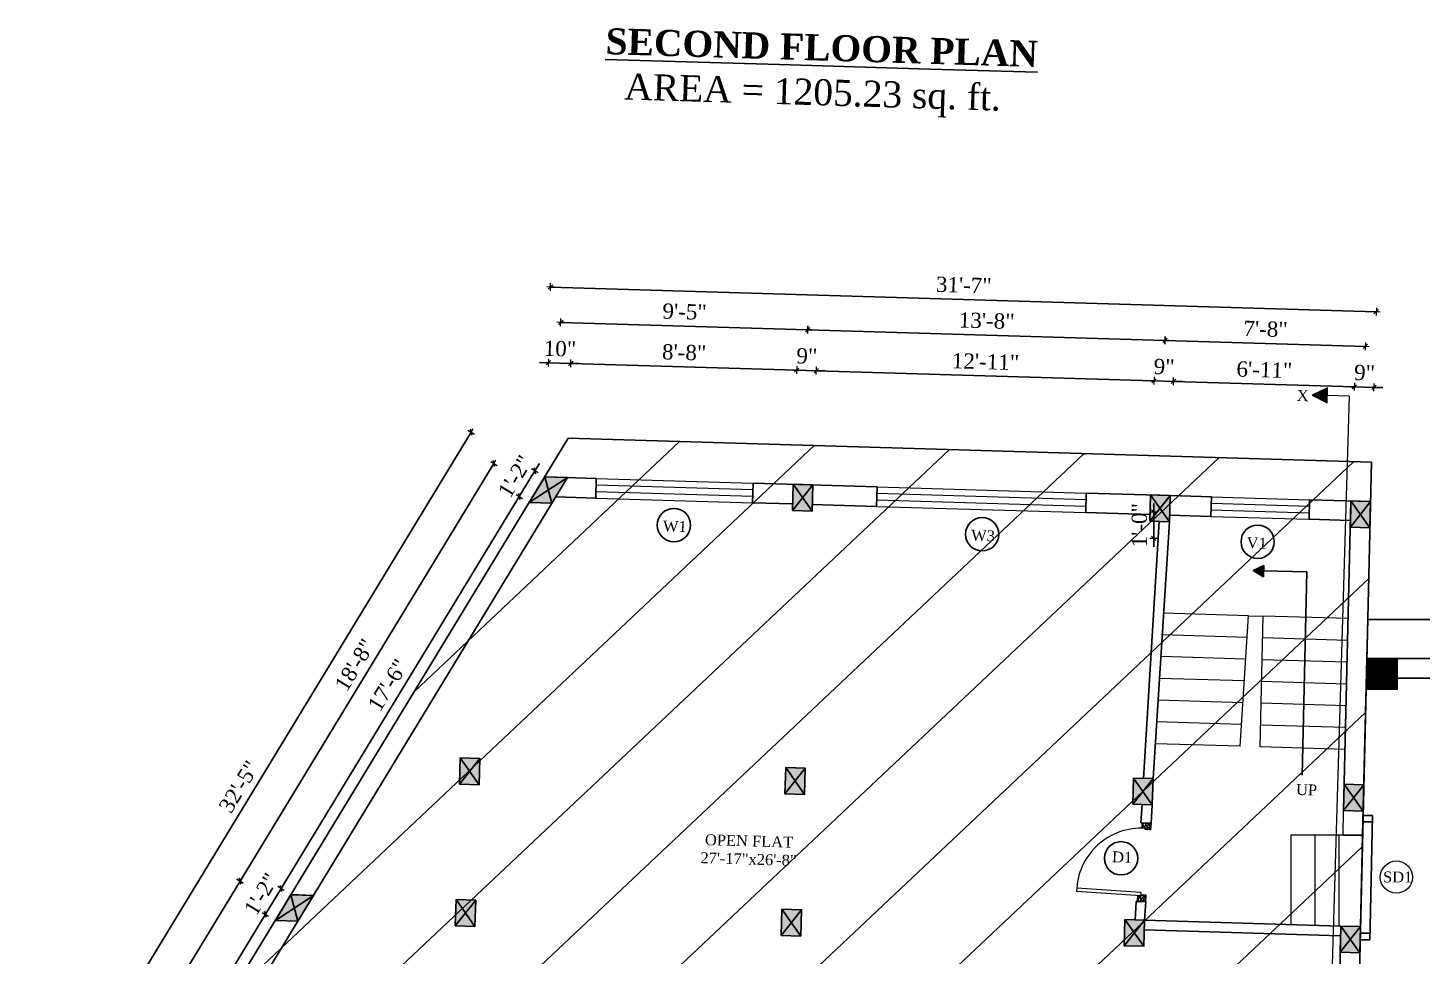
# Model space of a CAD drawing. Header units: inches. Extents: x 4069 to 291496, y -47643 to 12535.
# Drawn here: x 131821 to 132461, y -22570 to -22144 of the extents above; entities that cross this region are included whole.
import ezdxf

# ---------------------------------------------------------------- set-up
doc = ezdxf.new("R2010")
doc.units = ezdxf.units.IN
doc.header["$LTSCALE"] = 5
doc.header["$MEASUREMENT"] = 0
for name, color, linetype, lineweight in [('A-WALL', 7, 'Continuous', 9), ('Dimension', 7, 'Continuous', 18), ('DOOR', 62, 'Continuous', 0), ('Dw', 2, 'Continuous', 18), ('tefriş', 30, 'Continuous', 9)]:
    doc.layers.add(name, color=color, linetype=linetype, lineweight=lineweight)
doc.layers.add('dim line', color=7, linetype='Continuous', lineweight=15, true_color=0xfab2b2)
doc.layers.add('TEXT', color=6, linetype='Continuous')
doc.layers.add('WALL', color=7, linetype='Continuous')
doc.styles.add('ordinary', font='times.ttf')
doc.dimstyles.new('Copy of 96', dxfattribs={"dimtxt": 7, "dimasz": 4, "dimexe": 0.5, "dimexo": 0.5, "dimgap": 3, "dimtad": 1, "dimdec": 1, "dimzin": 11, "dimdsep": 46, "dimlunit": 4, "dimtxsty": 'ordinary', "dimblk": 'OBLIQUE', "dimcen": 0.09, "dimse1": 1, "dimse2": 1, "dimclrt": 6, "dimazin": 0, "dimtfac": 1, "dimtdec": 1, "dimtix": 1, "dimtmove": 2, "dimatfit": 3, "dimldrblk": 'leader', "dimfxl": 0.5, "dimfxlon": 1, "dimtolj": 1, "dimtzin": 0, "dimarcsym": 0})

# ---------------------------------------------------------------- blocks, each defined once
blk = doc.blocks.new('C1a')
at = {"color": 1, "ltscale": 5}
for p, q in [((18657.75, 4625.76), (18648.75, 4625.76)), ((18648.75, 4625.76), (18648.82, 4613.76)), ((18657.82, 4613.76), (18657.75, 4625.76)), ((18648.82, 4613.76), (18657.82, 4613.76))]:
    blk.add_line(p, q, dxfattribs=at)
blk = doc.blocks.new('c2a')
at = {"color": 1, "ltscale": 5}
for p, q in [((18091.63, 4625.76), (18084.82, 4613.76)), ((18101.98, 4625.76), (18091.63, 4625.76)), ((18095.17, 4613.76), (18101.98, 4625.76)), ((18084.82, 4613.76), (18095.17, 4613.76))]:
    blk.add_line(p, q, dxfattribs=at)
blk = doc.blocks.new('A$C27B36B59')
at = {"layer": 'DOOR'}
for p, q in [((0, 4), (0, 0)), ((2.5, 4), (0, 4)), ((0, 0), (3, 0)), ((2.5, 2.5), (2.5, 4)), ((3, 2.5), (2.5, 2.5)), ((3, 0), (3, 2.5))]:
    blk.add_line(p, q, dxfattribs=at)
for centre, radius, start, end in [((-1.4, -0.54), 4.75, 22.14107, 72.83803), ((1.34, 2.09), 1.64, 45.13802, 144.89476), ((2.21, 0.3), 2.49, 83.31492, 152.65798), ((0.13, 0.37), 2.05, 349.48753, 93.68048), ((1.96, -0.47), 2.01, 58.74475, 166.49498), ((-0.06, 0.32), 1.13, 343.54197, 86.94698), ((2.08, -0.4), 1.17, 38.28162, 160.15192)]:
    blk.add_arc(centre, radius, start, end, dxfattribs=at)
blk = doc.blocks.new('D2')
at = {"layer": 'DOOR'}
for p, q in [((74473.95, 24047.59), (74473.95, 24018.09)), ((74473.95, 24047.59), (74475.45, 24047.59)), ((74475.45, 24047.59), (74475.45, 24018.13))]:
    blk.add_line(p, q, dxfattribs=at)
blk.add_arc((74473.95, 24047.59), 29.5, 180, 272.9146, dxfattribs=at)
at = {"layer": 'DOOR', "xscale": -1, "rotation": 180}
blk.add_blockref('A$C27B36B59', (74441.95, 24050.09), dxfattribs=at)
at = {"layer": 'DOOR', "rotation": 180}
blk.add_blockref('A$C27B36B59', (74477.95, 24050.09), dxfattribs=at)
blk = doc.blocks.new('x-x')
at = {"ltscale": 5}
for points in [[(11364.03, -701.52), (11364.03, -694.51), (11357.15, -698.09)], [(11364.03, -1135.52), (11364.03, -1128.51), (11357.15, -1132.09)]]:
    blk.add_hatch(color=256, dxfattribs=at).paths.add_polyline_path(points)
for p, q in [((11364.03, -694.51), (11357.15, -698.09)), ((11364.03, -701.52), (11364.03, -694.51)), ((11357.15, -698.09), (11364.03, -701.52)), ((11374.13, -698.09), (11364.03, -698.09)), ((11374.13, -698.09), (11374.13, -1132.09)), ((11364.03, -1128.51), (11357.15, -1132.09)), ((11357.15, -1132.09), (11364.03, -1135.52)), ((11364.03, -1135.52), (11364.03, -1128.51)), ((11374.13, -1132.09), (11364.03, -1132.09))]:
    blk.add_line(p, q, dxfattribs=at)
at = {"layer": 'A-WALL', "color": 1, "ltscale": 5}
blk.add_line((11374.13, -1120.09), (11374.13, -1132.09), dxfattribs=at)
at = {"layer": 'TEXT', "style": 'ordinary'}
for p in [(11350.08, -700.97), (11350.08, -1134.1)]:
    blk.add_text('X', height=5, dxfattribs=at).set_placement(p)
blk = doc.blocks.new('oblique')
at = {"color": 0, "lineweight": -2}
blk.add_line((0.25, 0.25), (-0.25, -0.25), dxfattribs=at)
at = {"layer": 'dim line', "lineweight": 9}
for p, q in [((-0.4375, 0), (0.4375, 0)), ((0, 0.4375), (0, -0.4375))]:
    blk.add_line(p, q, dxfattribs=at)
blk = doc.blocks.new('*D3389')
at = {"layer": 'A-WALL', "color": 0, "lineweight": -2, "ltscale": 50, "transparency": 16777216}
blk.add_line((131859.12, -22667.81), (131930.21, -22550.88), dxfattribs=at)
at = {"layer": 'Defpoints', "color": 0, "ltscale": 50, "transparency": 16777216}
for p in [(131930.21, -22550.88), (131934.78, -22553.66), (131863.68, -22670.59)]:
    blk.add_point(p, dxfattribs=at)
at = {"layer": 'A-WALL', "color": 0, "lineweight": -2, "ltscale": 50, "transparency": 16777216, "xscale": 4, "yscale": 4, "zscale": 4}
for p, rotation in [((131930.21, -22550.88), 58.70147092273557), ((131859.12, -22667.81), 238.7014709227356)]:
    blk.add_blockref('oblique', p, dxfattribs=dict(at, rotation=rotation))
at = {"layer": 'A-WALL', "color": 6, "ltscale": 50, "transparency": 16777216, "insert": (131889.06, -22605.94), "char_height": 7, "attachment_point": 5, "rotation": 58.70147, "style": 'ordinary'}
blk.add_mtext('\\A1;11\'-5"', dxfattribs=at)
blk = doc.blocks.new('_OBLIQUE')
at = {"color": 0, "linetype": 'ByBlock'}
blk.add_line((-0.5, -0.5), (0.5, 0.5), dxfattribs=at)
blk = doc.blocks.new('leader')
at = {"layer": 'Dimension'}
for p, q in [((0, -4.33), (0, 4.33)), ((-4.42, 0), (4.42, 0))]:
    blk.add_line(p, q, dxfattribs=at)
blk = doc.blocks.new('*D3390')
at = {"layer": 'A-WALL', "color": 0, "lineweight": -2, "ltscale": 50, "transparency": 16777216}
for p, q in [((131937.38, -22539.09), (131939.46, -22535.67)), ((131930.21, -22550.88), (131937.38, -22539.09)), ((131930.21, -22550.88), (131928.13, -22554.3))]:
    blk.add_line(p, q, dxfattribs=at)
at = {"layer": 'Defpoints', "color": 0, "ltscale": 50, "transparency": 16777216}
for p in [(131937.38, -22539.09), (131941.94, -22541.86), (131934.78, -22553.66)]:
    blk.add_point(p, dxfattribs=at)
at = {"layer": 'A-WALL', "color": 0, "lineweight": -2, "ltscale": 50, "transparency": 16777216, "xscale": 4, "yscale": 4, "zscale": 4}
for p, rotation in [((131937.38, -22539.09), 238.7014709227356), ((131930.21, -22550.88), 58.7014709227356)]:
    blk.add_blockref('oblique', p, dxfattribs=dict(at, rotation=rotation))
at = {"layer": 'A-WALL', "color": 6, "ltscale": 50, "transparency": 16777216, "insert": (131928.24, -22541.61), "char_height": 7, "attachment_point": 5, "rotation": 58.70147, "style": 'ordinary'}
blk.add_mtext('\\A1;1\'-2"', dxfattribs=at)
blk = doc.blocks.new('*D3391')
at = {"layer": 'A-WALL', "color": 0, "lineweight": -2, "ltscale": 50, "transparency": 16777216}
blk.add_line((131937.38, -22539.09), (132046.7, -22359.27), dxfattribs=at)
at = {"layer": 'Defpoints', "color": 0, "ltscale": 50, "transparency": 16777216}
for p in [(132046.7, -22359.27), (132051.27, -22362.05), (131941.94, -22541.86)]:
    blk.add_point(p, dxfattribs=at)
at = {"layer": 'A-WALL', "color": 0, "lineweight": -2, "ltscale": 50, "transparency": 16777216, "xscale": 4, "yscale": 4, "zscale": 4}
for p, rotation in [((132046.7, -22359.27), 58.70147092273557), ((131937.38, -22539.09), 238.7014709227356)]:
    blk.add_blockref('oblique', p, dxfattribs=dict(at, rotation=rotation))
at = {"layer": 'A-WALL', "color": 6, "ltscale": 50, "transparency": 16777216, "insert": (131986.43, -22445.77), "char_height": 7, "attachment_point": 5, "rotation": 58.70147, "style": 'ordinary'}
blk.add_mtext('\\A1;17\'-6"', dxfattribs=at)
blk = doc.blocks.new('*D3392')
at = {"layer": 'A-WALL', "color": 0, "lineweight": -2, "ltscale": 50, "transparency": 16777216}
for p, q in [((132046.7, -22359.27), (132053.87, -22347.48)), ((132053.87, -22347.48), (132055.95, -22344.06)), ((132046.7, -22359.27), (132044.63, -22362.69))]:
    blk.add_line(p, q, dxfattribs=at)
at = {"layer": 'Defpoints', "color": 0, "ltscale": 50, "transparency": 16777216}
for p in [(132053.87, -22347.48), (132058.44, -22350.26), (132051.27, -22362.05)]:
    blk.add_point(p, dxfattribs=at)
at = {"layer": 'A-WALL', "color": 0, "lineweight": -2, "ltscale": 50, "transparency": 16777216, "xscale": 4, "yscale": 4, "zscale": 4}
for p, rotation in [((132053.87, -22347.48), 238.7014709227356), ((132046.7, -22359.27), 58.7014709227356)]:
    blk.add_blockref('oblique', p, dxfattribs=dict(at, rotation=rotation))
at = {"layer": 'A-WALL', "color": 6, "ltscale": 50, "transparency": 16777216, "insert": (132044.73, -22350), "char_height": 7, "attachment_point": 5, "rotation": 58.70147, "style": 'ordinary'}
blk.add_mtext('\\A1;1\'-2"', dxfattribs=at)
blk = doc.blocks.new('*D3393')
at = {"layer": 'A-WALL', "color": 0, "lineweight": -2, "ltscale": 50, "transparency": 16777216}
blk.add_line((132035.07, -22344.12), (131918.58, -22535.73), dxfattribs=at)
at = {"layer": 'Defpoints', "color": 0, "ltscale": 50, "transparency": 16777216}
for p in [(132054.85, -22356.15), (131918.58, -22535.73), (131938.36, -22547.76)]:
    blk.add_point(p, dxfattribs=at)
at = {"layer": 'A-WALL', "color": 0, "lineweight": -2, "ltscale": 50, "transparency": 16777216, "xscale": 4, "yscale": 4, "zscale": 4}
for p, rotation in [((132035.07, -22344.12), 58.70147092240386), ((131918.58, -22535.73), 238.7014709224039)]:
    blk.add_blockref('oblique', p, dxfattribs=dict(at, rotation=rotation))
at = {"layer": 'A-WALL', "color": 6, "ltscale": 50, "transparency": 16777216, "insert": (131971.22, -22436.52), "char_height": 7, "attachment_point": 5, "rotation": 58.70147, "style": 'ordinary'}
blk.add_mtext('\\A1;18\'-8"', dxfattribs=at)
blk = doc.blocks.new('*D3394')
at = {"layer": 'A-WALL', "color": 0, "lineweight": -2, "ltscale": 50, "transparency": 16777216}
blk.add_line((131918.58, -22535.73), (131840.32, -22664.46), dxfattribs=at)
at = {"layer": 'Defpoints', "color": 0, "ltscale": 50, "transparency": 16777216}
for p in [(131938.36, -22547.76), (131840.32, -22664.46), (131860.1, -22676.48)]:
    blk.add_point(p, dxfattribs=at)
at = {"layer": 'A-WALL', "color": 0, "lineweight": -2, "ltscale": 50, "transparency": 16777216, "xscale": 4, "yscale": 4, "zscale": 4}
for p, rotation in [((131918.58, -22535.73), 58.7014709227356), ((131840.32, -22664.46), 238.7014709227356)]:
    blk.add_blockref('oblique', p, dxfattribs=dict(at, rotation=rotation))
at = {"layer": 'A-WALL', "color": 6, "ltscale": 50, "transparency": 16777216, "insert": (131873.83, -22596.68), "char_height": 7, "attachment_point": 5, "rotation": 58.70147, "style": 'ordinary'}
blk.add_mtext('\\A1;12\'-7"', dxfattribs=at)
blk = doc.blocks.new('*D3395')
at = {"layer": 'A-WALL', "color": 0, "lineweight": -2, "ltscale": 50, "transparency": 16777216}
blk.add_line((131822.74, -22661.84), (132024.66, -22329.72), dxfattribs=at)
at = {"layer": 'Defpoints', "color": 0, "ltscale": 50, "transparency": 16777216}
for p in [(132024.66, -22329.72), (132058.44, -22350.26), (131856.52, -22682.38)]:
    blk.add_point(p, dxfattribs=at)
at = {"layer": 'A-WALL', "color": 0, "lineweight": -2, "ltscale": 50, "transparency": 16777216, "xscale": 4, "yscale": 4, "zscale": 4}
for p, rotation in [((132024.66, -22329.72), 58.70147092240716), ((131822.74, -22661.84), 238.7014709224071)]:
    blk.add_blockref('oblique', p, dxfattribs=dict(at, rotation=rotation))
at = {"layer": 'A-WALL', "color": 6, "ltscale": 50, "transparency": 16777216, "insert": (131918.1, -22492.37), "char_height": 7, "attachment_point": 5, "rotation": 58.70147, "style": 'ordinary'}
blk.add_mtext('\\A1;32\'-5"', dxfattribs=at)
blk = doc.blocks.new('*D3396')
at = {"layer": 'A-WALL', "color": 0, "lineweight": -2, "ltscale": 50, "transparency": 16777216}
for p, q in [((132060, -22297.91), (132056, -22297.79)), ((132060, -22297.91), (132070.35, -22298.21)), ((132070.35, -22298.21), (132074.34, -22298.33))]:
    blk.add_line(p, q, dxfattribs=at)
at = {"layer": 'Defpoints', "color": 0, "ltscale": 50, "transparency": 16777216}
for p in [(132070.35, -22298.21), (132058.44, -22350.26), (132068.78, -22350.56)]:
    blk.add_point(p, dxfattribs=at)
at = {"layer": 'A-WALL', "color": 0, "lineweight": -2, "ltscale": 50, "transparency": 16777216, "xscale": 4, "yscale": 4, "zscale": 4}
for p, rotation in [((132060, -22297.91), 358.2899854281655), ((132070.35, -22298.21), 178.2899854281655)]:
    blk.add_blockref('oblique', p, dxfattribs=dict(at, rotation=rotation))
at = {"layer": 'A-WALL', "color": 6, "ltscale": 50, "transparency": 16777216, "insert": (132065.37, -22291.5), "char_height": 7, "attachment_point": 5, "rotation": 358.28999, "style": 'ordinary'}
blk.add_mtext('\\A1;10"', dxfattribs=at)
blk = doc.blocks.new('*D3397')
at = {"layer": 'A-WALL', "color": 0, "lineweight": -2, "ltscale": 50, "transparency": 16777216}
blk.add_line((132070.35, -22298.21), (132173.95, -22301.31), dxfattribs=at)
at = {"layer": 'Defpoints', "color": 0, "ltscale": 50, "transparency": 16777216}
for p in [(132173.95, -22301.31), (132068.78, -22350.56), (132172.39, -22353.66)]:
    blk.add_point(p, dxfattribs=at)
at = {"layer": 'A-WALL', "color": 0, "lineweight": -2, "ltscale": 50, "transparency": 16777216, "xscale": 4, "yscale": 4, "zscale": 4}
for p, rotation in [((132070.35, -22298.21), 178.2899854281422), ((132173.95, -22301.31), 358.2899854281422)]:
    blk.add_blockref('oblique', p, dxfattribs=dict(at, rotation=rotation))
at = {"layer": 'A-WALL', "color": 6, "ltscale": 50, "transparency": 16777216, "insert": (132122.34, -22293.2), "char_height": 7, "attachment_point": 5, "rotation": 358.28999, "style": 'ordinary'}
blk.add_mtext('\\A1;8\'-8"', dxfattribs=at)
blk = doc.blocks.new('*D3398')
at = {"layer": 'A-WALL', "color": 0, "lineweight": -2, "ltscale": 50, "transparency": 16777216}
for p, q in [((132173.95, -22301.31), (132169.95, -22301.19)), ((132173.95, -22301.31), (132182.95, -22301.58)), ((132182.95, -22301.58), (132186.94, -22301.7))]:
    blk.add_line(p, q, dxfattribs=at)
at = {"layer": 'Defpoints', "color": 0, "ltscale": 50, "transparency": 16777216}
for p in [(132182.95, -22301.58), (132172.39, -22353.66), (132181.38, -22353.93)]:
    blk.add_point(p, dxfattribs=at)
at = {"layer": 'A-WALL', "color": 0, "lineweight": -2, "ltscale": 50, "transparency": 16777216, "xscale": 4, "yscale": 4, "zscale": 4}
for p, rotation in [((132173.95, -22301.31), 358.2899854281422), ((132182.95, -22301.58), 178.2899854281422)]:
    blk.add_blockref('oblique', p, dxfattribs=dict(at, rotation=rotation))
at = {"layer": 'A-WALL', "color": 6, "ltscale": 50, "transparency": 16777216, "insert": (132178.64, -22294.87), "char_height": 7, "attachment_point": 5, "rotation": 358.28999, "style": 'ordinary'}
blk.add_mtext('\\A1;9"', dxfattribs=at)
blk = doc.blocks.new('*D3399')
at = {"layer": 'A-WALL', "color": 0, "lineweight": -2, "ltscale": 50, "transparency": 16777216}
blk.add_line((132182.95, -22301.58), (132337.88, -22306.2), dxfattribs=at)
at = {"layer": 'Defpoints', "color": 0, "ltscale": 50, "transparency": 16777216}
for p in [(132337.88, -22306.2), (132181.38, -22353.93), (132336.31, -22358.55)]:
    blk.add_point(p, dxfattribs=at)
at = {"layer": 'A-WALL', "color": 0, "lineweight": -2, "ltscale": 50, "transparency": 16777216, "xscale": 4, "yscale": 4, "zscale": 4}
for p, rotation in [((132182.95, -22301.58), 178.2899854281422), ((132337.88, -22306.2), 358.2899854281422)]:
    blk.add_blockref('oblique', p, dxfattribs=dict(at, rotation=rotation))
at = {"layer": 'A-WALL', "color": 6, "ltscale": 50, "transparency": 16777216, "insert": (132260.6, -22297.39), "char_height": 7, "attachment_point": 5, "rotation": 358.28999, "style": 'ordinary'}
blk.add_mtext('\\A1;12\'-11"', dxfattribs=at)
blk = doc.blocks.new('*D3400')
at = {"layer": 'A-WALL', "color": 0, "lineweight": -2, "ltscale": 50, "transparency": 16777216}
for p, q in [((132337.88, -22306.2), (132333.88, -22306.08)), ((132337.88, -22306.2), (132346.87, -22306.47)), ((132346.87, -22306.47), (132350.87, -22306.59))]:
    blk.add_line(p, q, dxfattribs=at)
at = {"layer": 'Defpoints', "color": 0, "ltscale": 50, "transparency": 16777216}
for p in [(132346.87, -22306.47), (132336.31, -22358.55), (132345.31, -22358.82)]:
    blk.add_point(p, dxfattribs=at)
at = {"layer": 'A-WALL', "color": 0, "lineweight": -2, "ltscale": 50, "transparency": 16777216, "xscale": 4, "yscale": 4, "zscale": 4}
for p, rotation in [((132337.88, -22306.2), 358.2899854281422), ((132346.87, -22306.47), 178.2899854281422)]:
    blk.add_blockref('oblique', p, dxfattribs=dict(at, rotation=rotation))
at = {"layer": 'A-WALL', "color": 6, "ltscale": 50, "transparency": 16777216, "insert": (132342.57, -22299.77), "char_height": 7, "attachment_point": 5, "rotation": 358.28999, "style": 'ordinary'}
blk.add_mtext('\\A1;9"', dxfattribs=at)
blk = doc.blocks.new('*D3401')
at = {"layer": 'A-WALL', "color": 0, "lineweight": -2, "ltscale": 50, "transparency": 16777216}
blk.add_line((132346.87, -22306.47), (132429.84, -22308.95), dxfattribs=at)
at = {"layer": 'Defpoints', "color": 0, "ltscale": 50, "transparency": 16777216}
for p in [(132429.84, -22308.95), (132345.31, -22358.82), (132428.27, -22361.3)]:
    blk.add_point(p, dxfattribs=at)
at = {"layer": 'A-WALL', "color": 0, "lineweight": -2, "ltscale": 50, "transparency": 16777216, "xscale": 4, "yscale": 4, "zscale": 4}
for p, rotation in [((132346.87, -22306.47), 178.2899854281422), ((132429.84, -22308.95), 358.2899854281422)]:
    blk.add_blockref('oblique', p, dxfattribs=dict(at, rotation=rotation))
at = {"layer": 'A-WALL', "color": 6, "ltscale": 50, "transparency": 16777216, "insert": (132388.55, -22301.15), "char_height": 7, "attachment_point": 5, "rotation": 358.28999, "style": 'ordinary'}
blk.add_mtext('\\A1;6\'-11"', dxfattribs=at)
blk = doc.blocks.new('*D3402')
at = {"layer": 'A-WALL', "color": 0, "lineweight": -2, "ltscale": 50, "transparency": 16777216}
for p, q in [((132429.84, -22308.95), (132425.84, -22308.83)), ((132429.84, -22308.95), (132438.83, -22309.22)), ((132438.83, -22309.22), (132442.83, -22309.34))]:
    blk.add_line(p, q, dxfattribs=at)
at = {"layer": 'Defpoints', "color": 0, "ltscale": 50, "transparency": 16777216}
for p in [(132438.83, -22309.22), (132428.27, -22361.3), (132437.27, -22361.56)]:
    blk.add_point(p, dxfattribs=at)
at = {"layer": 'A-WALL', "color": 0, "lineweight": -2, "ltscale": 50, "transparency": 16777216, "xscale": 4, "yscale": 4, "zscale": 4}
for p, rotation in [((132429.84, -22308.95), 358.2899854281422), ((132438.83, -22309.22), 178.2899854281422)]:
    blk.add_blockref('oblique', p, dxfattribs=dict(at, rotation=rotation))
at = {"layer": 'A-WALL', "color": 6, "ltscale": 50, "transparency": 16777216, "insert": (132434.53, -22302.51), "char_height": 7, "attachment_point": 5, "rotation": 358.28999, "style": 'ordinary'}
blk.add_mtext('\\A1;9"', dxfattribs=at)
blk = doc.blocks.new('*D3403')
at = {"layer": 'A-WALL', "color": 0, "lineweight": -2, "ltscale": 50, "transparency": 16777216}
blk.add_line((132434.89, -22290.41), (132342.93, -22287.67), dxfattribs=at)
at = {"layer": 'Defpoints', "color": 0, "ltscale": 50, "transparency": 16777216}
for p in [(132342.93, -22287.67), (132340.81, -22358.69), (132432.77, -22361.43)]:
    blk.add_point(p, dxfattribs=at)
at = {"layer": 'A-WALL', "color": 0, "lineweight": -2, "ltscale": 50, "transparency": 16777216, "xscale": 4, "yscale": 4, "zscale": 4}
for p, rotation in [((132342.93, -22287.67), 178.2899854281389), ((132434.89, -22290.41), 358.2899854281389)]:
    blk.add_blockref('oblique', p, dxfattribs=dict(at, rotation=rotation))
at = {"layer": 'A-WALL', "color": 6, "ltscale": 50, "transparency": 16777216, "insert": (132389.11, -22282.47), "char_height": 7, "attachment_point": 5, "rotation": 358.28999, "style": 'ordinary'}
blk.add_mtext('\\A1;7\'-8"', dxfattribs=at)
blk = doc.blocks.new('*D3404')
at = {"layer": 'A-WALL', "color": 0, "lineweight": -2, "ltscale": 50, "transparency": 16777216}
blk.add_line((132342.93, -22287.67), (132179, -22282.77), dxfattribs=at)
at = {"layer": 'Defpoints', "color": 0, "ltscale": 50, "transparency": 16777216}
for p in [(132179, -22282.77), (132176.88, -22353.79), (132340.81, -22358.69)]:
    blk.add_point(p, dxfattribs=at)
at = {"layer": 'A-WALL', "color": 0, "lineweight": -2, "ltscale": 50, "transparency": 16777216, "xscale": 4, "yscale": 4, "zscale": 4}
for p, rotation in [((132179, -22282.77), 178.2899854281422), ((132342.93, -22287.67), 358.2899854281422)]:
    blk.add_blockref('oblique', p, dxfattribs=dict(at, rotation=rotation))
at = {"layer": 'A-WALL', "color": 6, "ltscale": 50, "transparency": 16777216, "insert": (132261.16, -22278.66), "char_height": 7, "attachment_point": 5, "rotation": 358.28999, "style": 'ordinary'}
blk.add_mtext('\\A1;13\'-8"', dxfattribs=at)
blk = doc.blocks.new('*D3405')
at = {"layer": 'A-WALL', "color": 0, "lineweight": -2, "ltscale": 50, "transparency": 16777216}
blk.add_line((132179, -22282.77), (132065.73, -22279.39), dxfattribs=at)
at = {"layer": 'Defpoints', "color": 0, "ltscale": 50, "transparency": 16777216}
for p in [(132065.73, -22279.39), (132063.61, -22350.41), (132176.88, -22353.79)]:
    blk.add_point(p, dxfattribs=at)
at = {"layer": 'A-WALL', "color": 0, "lineweight": -2, "ltscale": 50, "transparency": 16777216, "xscale": 4, "yscale": 4, "zscale": 4}
for p, rotation in [((132065.73, -22279.39), 178.2899854281422), ((132179, -22282.77), 358.2899854281422)]:
    blk.add_blockref('oblique', p, dxfattribs=dict(at, rotation=rotation))
at = {"layer": 'A-WALL', "color": 6, "ltscale": 50, "transparency": 16777216, "insert": (132122.56, -22274.52), "char_height": 7, "attachment_point": 5, "rotation": 358.28999, "style": 'ordinary'}
blk.add_mtext('\\A1;9\'-5"', dxfattribs=at)
blk = doc.blocks.new('*D3406')
at = {"layer": 'A-WALL', "color": 0, "lineweight": -2, "ltscale": 50, "transparency": 16777216}
blk.add_line((132061.04, -22263.23), (132439.87, -22274.54), dxfattribs=at)
at = {"layer": 'Defpoints', "color": 0, "ltscale": 50, "transparency": 16777216}
for p in [(132439.87, -22274.54), (132058.44, -22350.26), (132437.27, -22361.56)]:
    blk.add_point(p, dxfattribs=at)
at = {"layer": 'A-WALL', "color": 0, "lineweight": -2, "ltscale": 50, "transparency": 16777216, "xscale": 4, "yscale": 4, "zscale": 4}
for p, rotation in [((132061.04, -22263.23), 178.2899854281422), ((132439.87, -22274.54), 358.2899854281422)]:
    blk.add_blockref('oblique', p, dxfattribs=dict(at, rotation=rotation))
at = {"layer": 'A-WALL', "color": 6, "ltscale": 50, "transparency": 16777216, "insert": (132250.65, -22262.32), "char_height": 7, "attachment_point": 5, "rotation": 358.28999, "style": 'ordinary'}
blk.add_mtext('\\A1;31\'-7"', dxfattribs=at)
blk = doc.blocks.new('*D3416')
at = {"layer": 'A-WALL', "color": 0, "lineweight": -2, "ltscale": 50, "transparency": 16777216}
for p, q in [((132337.78, -22366.42), (132337.78, -22362.42)), ((132337.78, -22366.42), (132337.78, -22378.42)), ((132337.78, -22378.42), (132337.78, -22382.42))]:
    blk.add_line(p, q, dxfattribs=at)
at = {"layer": 'Defpoints', "color": 0, "ltscale": 50, "transparency": 16777216}
for p in [(132266.18, -22366.42), (132266.25, -22378.42), (132337.78, -22378.42)]:
    blk.add_point(p, dxfattribs=at)
at = {"layer": 'A-WALL', "color": 0, "lineweight": -2, "ltscale": 50, "transparency": 16777216, "xscale": 4, "yscale": 4, "zscale": 4}
for p, rotation in [((132337.78, -22366.42), 270), ((132337.78, -22378.42), 90)]:
    blk.add_blockref('oblique', p, dxfattribs=dict(at, rotation=rotation))
at = {"layer": 'A-WALL', "color": 6, "ltscale": 50, "transparency": 16777216, "insert": (132331.22, -22372.42), "char_height": 7, "attachment_point": 5, "rotation": 90, "style": 'ordinary'}
blk.add_mtext('\\A1;1\'-0"', dxfattribs=at)

msp = doc.modelspace()

# ---------------------------------------------------------------- hatches: boundary and pattern name
at = {"layer": 'A-WALL', "ltscale": 5}
h = msp.add_hatch(dxfattribs=at)
h.set_pattern_fill('ANSI31', color=256)
h.set_pattern_definition([(45, (108013.48338, -24086.32343), (-0.08838834765, 0.08838834765), [])])
h.paths.add_polyline_path([(132435.5614, -22447.60229), (132449.5614, -22447.60229), (132449.5614, -22433.60229), (132435.5614, -22433.60229)])
at = {"layer": 'WALL', "linetype": 'ByBlock', "ltscale": 5, "true_color": 0xf8991e}
h = msp.add_hatch(dxfattribs=at)
h.set_pattern_fill('ANSI31', color=30, scale=350, angle=-1.71001457)
h.set_pattern_definition([(43.29, (124643.4, -19880.83), (-29.99899, 31.8453), [])])
h.paths.add_polyline_path([(131838.59347, -22711.85587), (132069.19066, -22332.56819), (132437.69511, -22343.56962), (132428.36513, -22729.46306)])
h = msp.add_hatch(color=30, dxfattribs=at)
h.dxf.hatch_style = 1
h.paths.add_polyline_path([(132060.02553, -22356.30527), (132061.61364, -22362.35535), (132068.78247, -22350.56403)])
h.paths.add_polyline_path([(132060.02553, -22356.30527), (132068.78247, -22350.56403), (132058.43742, -22350.25518)])
h.paths.add_polyline_path([(132058.43742, -22350.25518), (132051.2686, -22362.04651), (132060.02553, -22356.30527)])
h.paths.add_polyline_path([(132060.02553, -22356.30527), (132051.2686, -22362.04651), (132061.61364, -22362.35535)])
h = msp.add_hatch(color=30, dxfattribs=at)
h.dxf.hatch_style = 1
h.paths.add_polyline_path([(132176.70552, -22359.78866), (132172.02847, -22365.6517), (132181.02447, -22365.92027)])
h.paths.add_polyline_path([(132181.02447, -22365.92027), (132181.38256, -22353.92562), (132176.70552, -22359.78866)])
h.paths.add_polyline_path([(132176.70552, -22359.78866), (132181.38256, -22353.92562), (132172.38657, -22353.65705)])
h.paths.add_polyline_path([(132172.38657, -22353.65705), (132172.02847, -22365.6517), (132176.70552, -22359.78866)])
h = msp.add_hatch(color=30, dxfattribs=at)
h.dxf.hatch_style = 1
h.paths.add_polyline_path([(132340.63248, -22364.68258), (132335.95544, -22370.54562), (132344.95143, -22370.81419)])
h.paths.add_polyline_path([(132344.95143, -22370.81419), (132345.30952, -22358.81953), (132340.63248, -22364.68258)])
h.paths.add_polyline_path([(132340.63248, -22364.68258), (132345.30952, -22358.81953), (132336.31353, -22358.55097)])
h.paths.add_polyline_path([(132336.31353, -22358.55097), (132335.95544, -22370.54562), (132340.63248, -22364.68258)])
h = msp.add_hatch(color=30, dxfattribs=at)
h.dxf.hatch_style = 1
h.paths.add_polyline_path([(132436.98432, -22373.56176), (132432.6284, -22367.42905), (132427.98816, -22373.29319)])
h.paths.add_polyline_path([(132436.98432, -22373.56176), (132437.26864, -22361.5649), (132432.6284, -22367.42905)])
h.paths.add_polyline_path([(132437.26864, -22361.5649), (132428.27247, -22361.29633), (132432.6284, -22367.42905)])
h.paths.add_polyline_path([(132432.6284, -22367.42905), (132428.27247, -22361.29633), (132427.98816, -22373.29319)])
at = {"layer": 'WALL', "linetype": 'ByBlock', "ltscale": 5}
msp.add_hatch(color=2, dxfattribs=at).paths.add_polyline_path([(132383.33523, -22393.13457), (132388.2659, -22390.87812), (132388.10929, -22396.12402)])
at = {"layer": 'WALL', "linetype": 'ByBlock', "ltscale": 5, "true_color": 0xf8991e}
h = msp.add_hatch(color=30, dxfattribs=at)
h.dxf.hatch_style = 1
h.paths.add_polyline_path([(132023.9714, -22485.28682), (132019.29436, -22491.14986), (132028.29035, -22491.41843)])
h.paths.add_polyline_path([(132028.29035, -22491.41843), (132028.64844, -22479.42378), (132023.9714, -22485.28682)])
h.paths.add_polyline_path([(132023.9714, -22485.28682), (132028.64844, -22479.42378), (132019.65245, -22479.15521)])
h.paths.add_polyline_path([(132019.65245, -22479.15521), (132019.29436, -22491.14986), (132023.9714, -22485.28682)])
h = msp.add_hatch(color=30, dxfattribs=at)
h.dxf.hatch_style = 1
h.paths.add_polyline_path([(132173.25623, -22489.74361), (132168.57919, -22495.60665), (132177.57518, -22495.87522)])
h.paths.add_polyline_path([(132177.57518, -22495.87522), (132177.93327, -22483.88056), (132173.25623, -22489.74361)])
h.paths.add_polyline_path([(132173.25623, -22489.74361), (132177.93327, -22483.88056), (132168.93728, -22483.61199)])
h.paths.add_polyline_path([(132168.93728, -22483.61199), (132168.57919, -22495.60665), (132173.25623, -22489.74361)])
h = msp.add_hatch(color=30, dxfattribs=at)
h.dxf.hatch_style = 1
h.paths.add_polyline_path([(132332.79865, -22494.50662), (132328.1216, -22500.36967), (132337.1176, -22500.63824)])
h.paths.add_polyline_path([(132337.1176, -22500.63824), (132337.47569, -22488.64358), (132332.79865, -22494.50662)])
h.paths.add_polyline_path([(132332.79865, -22494.50662), (132337.47569, -22488.64358), (132328.4797, -22488.37501)])
h.paths.add_polyline_path([(132328.4797, -22488.37501), (132328.1216, -22500.36967), (132332.79865, -22494.50662)])
h = msp.add_hatch(color=30, dxfattribs=at)
h.dxf.hatch_style = 1
h.paths.add_polyline_path([(132433.90421, -22503.52773), (132429.54829, -22497.39501), (132424.90805, -22503.25915)])
h.paths.add_polyline_path([(132433.90421, -22503.52773), (132434.18853, -22491.53087), (132429.54829, -22497.39501)])
h.paths.add_polyline_path([(132434.18853, -22491.53087), (132425.19237, -22491.2623), (132429.54829, -22497.39501)])
h.paths.add_polyline_path([(132429.54829, -22497.39501), (132425.19237, -22491.2623), (132424.90805, -22503.25915)])
h = msp.add_hatch(color=30, dxfattribs=at)
h.dxf.hatch_style = 1
h.paths.add_polyline_path([(131943.53214, -22547.91433), (131945.12025, -22553.96441), (131952.28907, -22542.17308)])
h.paths.add_polyline_path([(131943.53214, -22547.91433), (131952.28907, -22542.17308), (131941.94402, -22541.86424)])
h.paths.add_polyline_path([(131941.94402, -22541.86424), (131934.7752, -22553.65557), (131943.53214, -22547.91433)])
h.paths.add_polyline_path([(131943.53214, -22547.91433), (131934.7752, -22553.65557), (131945.12025, -22553.96441)])
h = msp.add_hatch(color=30, dxfattribs=at)
h.dxf.hatch_style = 1
h.paths.add_polyline_path([(132022.03174, -22550.25787), (132017.3547, -22556.12092), (132026.35069, -22556.38948)])
h.paths.add_polyline_path([(132026.35069, -22556.38948), (132026.70878, -22544.39483), (132022.03174, -22550.25787)])
h.paths.add_polyline_path([(132022.03174, -22550.25787), (132026.70878, -22544.39483), (132017.71279, -22544.12626)])
h.paths.add_polyline_path([(132017.71279, -22544.12626), (132017.3547, -22556.12092), (132022.03174, -22550.25787)])
h = msp.add_hatch(color=30, dxfattribs=at)
h.dxf.hatch_style = 1
h.paths.add_polyline_path([(132171.53159, -22554.72108), (132166.85455, -22560.58412), (132175.85054, -22560.85269)])
h.paths.add_polyline_path([(132175.85054, -22560.85269), (132176.20863, -22548.85803), (132171.53159, -22554.72108)])
h.paths.add_polyline_path([(132171.53159, -22554.72108), (132176.20863, -22548.85803), (132167.21264, -22548.58947)])
h.paths.add_polyline_path([(132167.21264, -22548.58947), (132166.85455, -22560.58412), (132171.53159, -22554.72108)])
h = msp.add_hatch(color=30, dxfattribs=at)
h.dxf.hatch_style = 1
h.paths.add_polyline_path([(132328.88173, -22559.41865), (132324.20469, -22565.28169), (132333.20068, -22565.55026)])
h.paths.add_polyline_path([(132333.20068, -22565.55026), (132333.55877, -22553.5556), (132328.88173, -22559.41865)])
h.paths.add_polyline_path([(132328.88173, -22559.41865), (132333.55877, -22553.5556), (132324.56278, -22553.28704)])
h.paths.add_polyline_path([(132324.56278, -22553.28704), (132324.20469, -22565.28169), (132328.88173, -22559.41865)])
h = msp.add_hatch(color=30, dxfattribs=at)
h.dxf.hatch_style = 1
h.paths.add_polyline_path([(132432.36416, -22568.51071), (132428.00823, -22562.378), (132423.36799, -22568.24214)])
h.paths.add_polyline_path([(132432.36416, -22568.51071), (132432.64847, -22556.51385), (132428.00823, -22562.378)])
h.paths.add_polyline_path([(132432.64847, -22556.51385), (132423.65231, -22556.24528), (132428.00823, -22562.378)])
h.paths.add_polyline_path([(132428.00823, -22562.378), (132423.65231, -22556.24528), (132423.36799, -22568.24214)])

# ---------------------------------------------------------------- linework, layer by layer
at = {"color": 1, "ltscale": 5}
for p, q in [((132058.43742, -22350.25518), (132061.61364, -22362.35535)), ((132051.2686, -22362.04651), (132068.78247, -22350.56403)), ((132172.02847, -22365.6517), (132181.38256, -22353.92562)), ((132181.02447, -22365.92027), (132172.38657, -22353.65705)), ((132335.95544, -22370.54562), (132345.30952, -22358.81953)), ((132344.95143, -22370.81419), (132336.31353, -22358.55097)), ((132427.98816, -22373.29319), (132437.26864, -22361.5649)), ((132436.98432, -22373.56176), (132428.27247, -22361.29633)), ((132341.99217, -22422.74894), (132341.65775, -22422.72772)), ((132019.29436, -22491.14986), (132028.64844, -22479.42378)), ((132028.29035, -22491.41843), (132019.65245, -22479.15521)), ((132168.57919, -22495.60665), (132177.93327, -22483.88056)), ((132177.57518, -22495.87522), (132168.93728, -22483.61199)), ((132328.1216, -22500.36967), (132337.47569, -22488.64358)), ((132337.1176, -22500.63824), (132328.4797, -22488.37501)), ((132424.90805, -22503.25915), (132434.18853, -22491.53087)), ((132433.90421, -22503.52773), (132425.19237, -22491.2623)), ((131934.7752, -22553.65557), (131952.28907, -22542.17308)), ((131945.12025, -22553.96441), (131941.94402, -22541.86424)), ((132017.3547, -22556.12092), (132026.70878, -22544.39483)), ((132026.35069, -22556.38948), (132017.71279, -22544.12626)), ((132166.85455, -22560.58412), (132176.20863, -22548.85803)), ((132175.85054, -22560.85269), (132167.21264, -22548.58947)), ((132324.20469, -22565.28169), (132333.55877, -22553.5556)), ((132333.20068, -22565.55026), (132324.56278, -22553.28704)), ((132432.64847, -22556.51385), (132423.36799, -22568.24214)), ((132432.36416, -22568.51071), (132423.65231, -22556.24528))]:
    msp.add_line(p, q, dxfattribs=at)
at = {"layer": 'A-WALL', "lineweight": 30}
for p, q in [((131838.59347, -22711.85587), (132069.19066, -22332.56819)), ((132437.69511, -22343.56962), (132069.19066, -22332.56819)), ((132428.54956, -22729.46856), (132437.69511, -22343.56962)), ((132082.04652, -22350.96001), (132058.43742, -22350.25518)), ((131866.86058, -22682.68639), (132068.78247, -22350.56403)), ((132081.77796, -22359.95601), (132082.04652, -22350.96001)), ((132153.74589, -22362.10456), (132154.01446, -22353.10856)), ((132210.86942, -22354.80593), (132154.01446, -22353.10856)), ((132210.60085, -22363.80192), (132210.86942, -22354.80593)), ((132081.77796, -22359.95601), (132063.40585, -22359.40752)), ((132172.118, -22362.65304), (132153.74589, -22362.10456)), ((132210.60085, -22363.80192), (132181.11399, -22362.92161)), ((132306.5581, -22366.66665), (132306.82667, -22357.67066)), ((132345.30952, -22358.81953), (132306.82667, -22357.67066)), ((132364.31485, -22359.38692), (132345.30952, -22358.81953)), ((132364.04628, -22368.38292), (132364.31485, -22359.38692)), ((132409.02624, -22369.72576), (132409.29481, -22360.72977)), ((132437.26864, -22361.5649), (132409.29481, -22360.72977)), ((132424.90805, -22503.25915), (132428.27247, -22361.29633)), ((132336.04496, -22367.54696), (132306.5581, -22366.66665)), ((132364.04628, -22368.38292), (132345.04095, -22367.81553)), ((132340.27092, -22370.67446), (132333.16021, -22488.51475)), ((132344.95143, -22370.81419), (132337.47569, -22488.64358)), ((132428.05924, -22370.29397), (132409.02624, -22369.72576)), ((132435.5614, -22433.60229), (132435.98799, -22415.60229)), ((132435.98799, -22415.60229), (132538.44766, -22415.60229)), ((132435.5614, -22433.60229), (132433.64385, -22514.51385)), ((132449.5614, -22433.60229), (132435.5614, -22433.60229)), ((132449.5614, -22433.60229), (132556.44766, -22433.60229)), ((132556.44766, -22442.60229), (132449.5614, -22442.60229)), ((132332.43708, -22500.4985), (132331.92487, -22508.987)), ((132337.1176, -22500.63824), (132336.54684, -22509.12498)), ((132331.92487, -22508.987), (132336.54684, -22509.12498)), ((132329.7555, -22544.93827), (132329.24329, -22553.42677)), ((132329.7555, -22544.93827), (132334.12953, -22545.06886)), ((132334.12953, -22545.06886), (132333.55877, -22553.5556)), ((132333.55877, -22553.5556), (132423.65231, -22556.24528)), ((132333.42449, -22558.0536), (132423.51803, -22560.74328)), ((132420.26419, -22699.20784), (132423.65231, -22556.24528)), ((132431.90501, -22587.88462), (132432.64847, -22556.51385))]:
    msp.add_line(p, q, dxfattribs=at)
at = {"layer": 'A-WALL', "ltscale": 5}
for p, q in [((132424.64132, -22514.51385), (132424.90805, -22503.25915)), ((132411.64385, -22514.51385), (132400.64385, -22514.51385)), ((132400.64385, -22514.51385), (132400.64385, -22555.55838)), ((132422.64385, -22514.51385), (132411.64385, -22514.51385)), ((132411.64385, -22514.51385), (132411.64385, -22555.88678)), ((132433.64385, -22514.51385), (132422.64385, -22514.51385)), ((132422.64385, -22514.51385), (132422.64385, -22556.21517)), ((132424.64132, -22514.51385), (132433.64385, -22514.51385))]:
    msp.add_line(p, q, dxfattribs=at)
msp.add_lwpolyline([(132435.5614, -22447.60229), (132449.5614, -22447.60229), (132449.5614, -22433.60229), (132435.5614, -22433.60229)], close=True, dxfattribs=at)
msp.add_circle((132449.1155, -22533.80517), 7.38406, dxfattribs=at)
at = {"layer": 'Dw', "color": 3}
for p, q in [((132081.957, -22353.95868), (132153.92494, -22356.10723)), ((132082.04652, -22350.96001), (132154.01446, -22353.10856)), ((132210.86942, -22354.80593), (132306.82667, -22357.67066)), ((132081.77796, -22359.95601), (132153.74589, -22362.10456)), ((132081.86748, -22356.95734), (132153.83541, -22359.10589)), ((132210.69037, -22360.80325), (132306.64762, -22363.66799)), ((132210.7799, -22357.80459), (132306.73714, -22360.66932)), ((132364.22533, -22362.38559), (132409.20529, -22363.72843)), ((132364.31485, -22359.38692), (132409.29481, -22360.72977)), ((132210.60085, -22363.80192), (132306.5581, -22366.66665)), ((132364.04628, -22368.38292), (132409.02624, -22369.72576)), ((132364.1358, -22365.38425), (132409.11576, -22366.72709))]:
    msp.add_line(p, q, dxfattribs=at)
at = {"layer": 'tefriş', "ltscale": 5}
for p, q in [((132381.27321, -22413.91719), (132342.29058, -22412.75339)), ((132377.47198, -22473.83044), (132381.27321, -22413.91719)), ((132381.27321, -22413.91719), (132388.01041, -22414.11832)), ((132386.58881, -22474.10337), (132388.01041, -22414.11832)), ((132426.99305, -22415.28212), (132388.01041, -22414.11832)), ((132380.64038, -22423.89152), (132341.65775, -22422.72772)), ((132426.75605, -22425.28215), (132387.77342, -22424.11835)), ((132380.00756, -22433.86585), (132341.02493, -22432.70205)), ((132426.51913, -22435.27915), (132387.5365, -22434.11535)), ((132379.37473, -22443.84017), (132340.3921, -22442.67638)), ((132426.28225, -22445.27426), (132387.29962, -22444.11047)), ((132378.73906, -22453.85935), (132339.75643, -22452.69556)), ((132426.04528, -22455.27316), (132387.06265, -22454.10936)), ((132378.10908, -22463.78883), (132339.12645, -22462.62504)), ((132425.80836, -22465.27016), (132386.82573, -22464.10636)), ((132377.47198, -22473.83044), (132338.48935, -22472.66664)), ((132425.57144, -22475.26717), (132386.58881, -22474.10337))]:
    msp.add_line(p, q, dxfattribs=at)
at = {"layer": 'TEXT'}
for centre in [(132117.67289, -22372.38145), (132259.07352, -22376.60286), (132385.46594, -22380.01614), (132322.79791, -22525.19547)]:
    msp.add_circle(centre, 7.64038, dxfattribs=at)
at = {"layer": 'WALL', "color": 2, "linetype": 'ByBlock', "ltscale": 5}
for p, q in [((132383.33523, -22393.13457), (132388.2659, -22390.87812)), ((132388.10929, -22396.12402), (132383.33523, -22393.13457)), ((132388.2659, -22390.87812), (132388.10929, -22396.12402)), ((132388.19421, -22393.27963), (132407.99537, -22393.87078)), ((132405.90687, -22487.03262), (132407.99537, -22393.87078))]:
    msp.add_line(p, q, dxfattribs=at)
at = {"layer": 'WALL', "color": 2, "linetype": 'ByBlock'}
for p, q in [((132433.78604, -22508.51385), (132438.08611, -22508.51385)), ((132433.85714, -22505.51385), (132438.14466, -22505.51385)), ((132437.14721, -22556.62047), (132438.14466, -22505.51385)), ((132432.64847, -22556.51385), (132433.64385, -22514.51385)), ((132432.57738, -22559.51385), (132437.07864, -22559.51385)), ((132437.14974, -22556.51385), (132437.00754, -22562.51385)), ((132432.50628, -22562.51385), (132437.02053, -22562.51385))]:
    msp.add_line(p, q, dxfattribs=at)
at = {"layer": 'WALL', "color": 2, "linetype": 'ByBlock', "ltscale": 5}
for points in [[(132051.2686, -22362.04651), (132061.61364, -22362.35535), (132068.78247, -22350.56403), (132058.43742, -22350.25518)], [(132172.02847, -22365.6517), (132181.02447, -22365.92027), (132181.38256, -22353.92562), (132172.38657, -22353.65705)], [(132335.95544, -22370.54562), (132344.95143, -22370.81419), (132345.30952, -22358.81953), (132336.31353, -22358.55097)], [(132428.27247, -22361.29633), (132427.98816, -22373.29319), (132436.98432, -22373.56176), (132437.26864, -22361.5649)], [(132019.29436, -22491.14986), (132028.29035, -22491.41843), (132028.64844, -22479.42378), (132019.65245, -22479.15521)], [(132168.57919, -22495.60665), (132177.57518, -22495.87522), (132177.93327, -22483.88056), (132168.93728, -22483.61199)], [(132328.1216, -22500.36967), (132337.1176, -22500.63824), (132337.47569, -22488.64358), (132328.4797, -22488.37501)], [(132425.19237, -22491.2623), (132424.90805, -22503.25915), (132433.90421, -22503.52773), (132434.18853, -22491.53087)], [(131934.7752, -22553.65557), (131945.12025, -22553.96441), (131952.28907, -22542.17308), (131941.94402, -22541.86424)], [(132017.3547, -22556.12092), (132026.35069, -22556.38948), (132026.70878, -22544.39483), (132017.71279, -22544.12626)], [(132166.85455, -22560.58412), (132175.85054, -22560.85269), (132176.20863, -22548.85803), (132167.21264, -22548.58947)], [(132324.20469, -22565.28169), (132333.20068, -22565.55026), (132333.55877, -22553.5556), (132324.56278, -22553.28704)], [(132423.65231, -22556.24528), (132423.36799, -22568.24214), (132432.36416, -22568.51071), (132432.64847, -22556.51385)]]:
    msp.add_lwpolyline(points, close=True, dxfattribs=at)

# ---------------------------------------------------------------- block references
at = {"layer": 'A-WALL', "color": 1, "rotation": 358.2899854281387}
msp.add_blockref('x-x', (121079.26532, -21276.05687), dxfattribs=at)
at = {"layer": 'WALL', "color": 2, "linetype": 'ByBlock', "ltscale": 5}
for name, p, rotation in [('c2a', (113836.8243, -26434.08273), 358.2899854281387), ('C1a', (113649.79521, -26428.49912), 358.2899854281387), ('C1a', (113646.7151, -26558.46509), 358.2899854281578), ('c2a', (113720.33091, -26625.69179), 358.2899854281387), ('C1a', (113645.17505, -26623.44807), 358.2899854281578)]:
    msp.add_blockref(name, p, dxfattribs=dict(at, rotation=rotation))
at = {"layer": 'WALL', "color": 2, "linetype": 'ByBlock', "rotation": 266.1524916298333}
msp.add_blockref('D2', (113335.80864, 53378.81242), dxfattribs=at)

# ---------------------------------------------------------------- texts
at = {"layer": 'TEXT', "style": 'ordinary'}
for s, rotation, p in [('W1', 358.29037351, (132112.5507, -22375.29402)), ('W3', 358.29037351, (132253.95133, -22379.51543)), ('V1', 358.29037351, (132380.34375, -22382.9287)), ('UP', 358.28959735, (132403.02665, -22496.1056)), ('D1', 358.28959735, (132318.59226, -22526.99584))]:
    msp.add_text(s, height=5, rotation=rotation, dxfattribs=at).set_placement(p)
msp.add_text('SD1', height=5, dxfattribs=at).set_placement((132442.99798, -22536.24929))
at = {"layer": 'TEXT', "char_height": 12, "width": 219.8150831, "attachment_point": 8, "rotation": 358.28959735, "style": 'ordinary'}
for s, insert in [('{\\fTimes New Roman|b1|i0|c0|p18;\\LSECOND FLOOR PLAN}', (132185.30358, -22159.52964)), ('AREA = 1205.23 sq. ft.', (132180.99704, -22183.65262))]:
    msp.add_mtext(s, dxfattribs=dict(at, insert=insert))
at = {"layer": 'TEXT', "insert": (132151.80547, -22528.11683), "char_height": 5, "attachment_point": 8, "rotation": 358.28959735, "style": 'ordinary'}
msp.add_mtext_dynamic_manual_height_columns('OPEN FLAT\\P27\'-17"x26\'-8"', width=101.5687276, gutter_width=1720.71691, heights=[0], dxfattribs=at)

# ---------------------------------------------------------------- dimensions: what is measured, and where the dimension line sits
at = {"layer": 'A-WALL', "ltscale": 50}
for base, p1, p2, angle, picture, middle in [((132439.86676, -22274.53785), (132058.43742, -22350.25518), (132437.26864, -22361.5649), 358.28998543, '*D3406', (132250.64723, -22262.31526)), ((132065.73011, -22279.39247), (132176.88456, -22353.79133), (132063.60994, -22350.4096), 358.28998543, '*D3405', (132122.56349, -22274.51561)), ((132179.00472, -22282.7742), (132340.81153, -22358.68525), (132176.88456, -22353.79133), 358.28998543, '*D3404', (132261.16398, -22278.66352)), ((132173.94941, -22301.30793), (132068.78247, -22350.56403), (132172.38657, -22353.65705), 178.28998543, '*D3397', (132122.34313, -22293.20378)), ((132182.9454, -22301.5765), (132172.38657, -22353.65705), (132181.38256, -22353.92562), 178.28998543, '*D3398', (132178.64348, -22294.87449)), ((132337.87637, -22306.20185), (132181.38256, -22353.92562), (132336.31353, -22358.55097), 178.28998543, '*D3399', (132260.60485, -22297.39207)), ((132346.87237, -22306.47042), (132336.31353, -22358.55097), (132345.30952, -22358.81953), 178.28998543, '*D3400', (132342.57044, -22299.7684)), ((132429.83532, -22308.94721), (132345.30952, -22358.81953), (132428.27247, -22361.29633), 178.28998543, '*D3401', (132388.54961, -22301.15118)), ((132438.83148, -22309.21579), (132428.27247, -22361.29633), (132437.26864, -22361.5649), 178.28998543, '*D3402', (132434.52947, -22302.51377)), ((132053.8729, -22347.48007), (132051.2686, -22362.04651), (132058.43742, -22350.25518), 238.70147092, '*D3392', (132044.73442, -22349.999)), ((132046.70407, -22359.2714), (131941.94402, -22541.86424), (132051.2686, -22362.04651), 238.70147092, '*D3391', (131986.42734, -22445.76682)), ((132337.77746, -22378.42202), (132266.1787, -22366.42202), (132266.2525, -22378.42202), 90, '*D3416', (132331.2169, -22372.42202)), ((131840.31816, -22664.45507), (131938.35961, -22547.7599), (131860.09995, -22676.48189), 58.70147092, '*D3394', (131873.83355, -22596.68064)), ((131937.3795, -22539.08913), (131934.7752, -22553.65557), (131941.94402, -22541.86424), 238.70147092, '*D3390', (131928.24102, -22541.60806)), ((131930.21068, -22550.88045), (131863.68436, -22670.58622), (131934.7752, -22553.65557), 238.70147092, '*D3389', (131889.05944, -22605.93759))]:
    dim = msp.add_linear_dim(base=base, p1=p1, p2=p2, angle=angle, dimstyle='Copy of 96', override={"dimdec": 0, "dimblk": 'oblique', "dimtdec": 0, "dimarcsym": 1}, dxfattribs=at)
    dim.commit()
    dim.dimension.update_dxf_attribs({"geometry": picture, "text_midpoint": middle})
for p1, p2, distance, picture, middle in [((132432.77055, -22361.43062), (132340.81153, -22358.68525), -71.04877, '*D3403', (132389.10728, -22282.47307)), ((132058.43742, -22350.25518), (132068.78247, -22350.56403), 52.37244, '*D3396', (132065.36856, -22291.50285)), ((131856.51553, -22682.37755), (132058.43742, -22350.25518), 39.52759, '*D3395', (131918.09543, -22492.3737)), ((132054.85301, -22356.15085), (131938.35961, -22547.7599), -23.15088, '*D3393', (131971.21871, -22436.52036))]:
    dim = msp.add_aligned_dim(p1=p1, p2=p2, distance=distance, dimstyle='Copy of 96', override={"dimdec": 0, "dimblk": 'oblique', "dimtdec": 0, "dimarcsym": 1}, dxfattribs=at)
    dim.commit()
    dim.dimension.update_dxf_attribs({"geometry": picture, "text_midpoint": middle})

doc.saveas('drawing.dxf')
